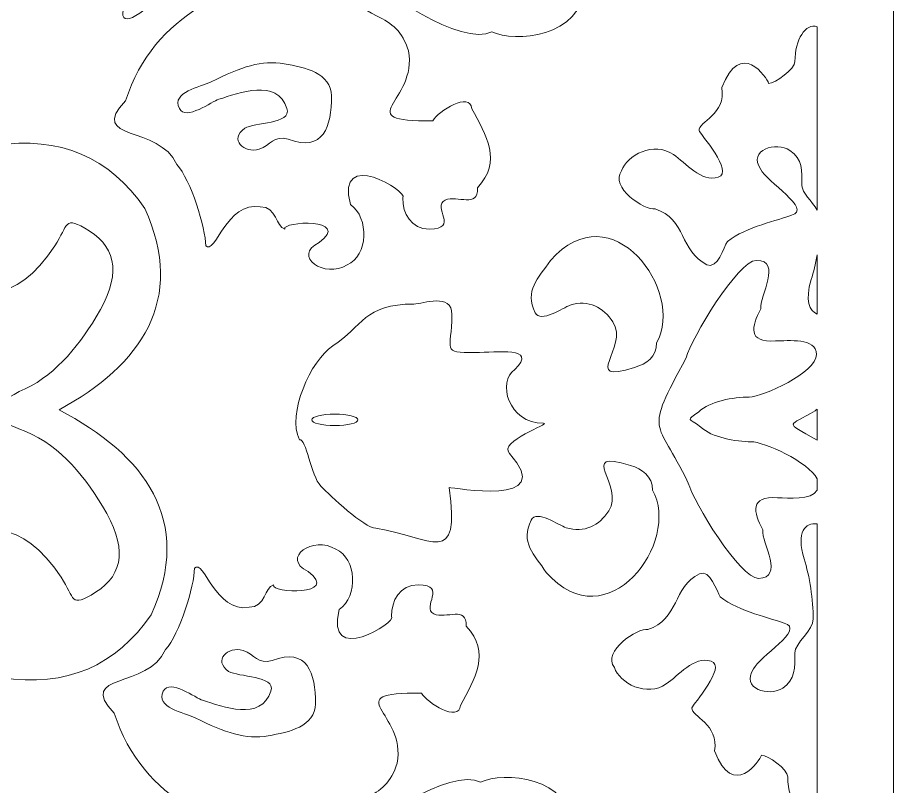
# Model space of a CAD drawing. Header units: centimetres. Extents: x 11.1 to 45, y -13.4 to 13.9.
# Drawn here: x 39.96 to 44.97, y 2.46 to 6.86 of the extents above; entities that cross this region are included whole.
import ezdxf

# ---------------------------------------------------------------- set-up
doc = ezdxf.new("R2010")
doc.units = ezdxf.units.CM
doc.header["$MEASUREMENT"] = 0
doc.layers.add('layer 1', color=7, linetype='Continuous')

msp = doc.modelspace()

# ---------------------------------------------------------------- linework, layer by layer
at = {"layer": 'layer 1', "color": 242, "lineweight": 9}
for points, knots in [([(28.66416, 13.34877), (28.66416, 13.34877), (28.66416, 13.9212), (28.66416, 13.9212), (28.66416, 13.9212), (28.66416, 13.9212), (44.96553, 13.9212), (44.96553, 13.9212), (44.96553, 13.9212), (44.96553, 13.9212), (44.96553, -13.3973), (44.96553, -13.3973), (44.96553, -13.3973), (44.96553, -13.3973), (28.66416, -13.3973), (28.66416, -13.3973), (28.66416, -13.3973), (28.66416, -13.3973), (28.66416, 13.34877), (28.66416, 13.34877)], [0, 0, 0, 0, 0.1666667, 0.1666667, 0.1666667, 0.1666667, 0.3333333, 0.3333333, 0.3333333, 0.3333333, 0.5, 0.5, 0.5, 0.5, 0.6666667, 0.6666667, 0.6666667, 0.6666667, 1, 1, 1, 1]), ([(43.20509, 7.04365), (43.16055, 7.03091), (43.00784, 7.01178), (42.97602, 7.04365), (42.97602, 7.04365), (42.91876, 7.10101), (43.05874, 7.14563), (43.00147, 7.20299), (43.00147, 7.20299), (42.90603, 7.29859), (42.71514, 7.38781), (42.60697, 7.49617), (42.60697, 7.49617), (42.53061, 7.57265), (42.73423, 7.77662), (42.78513, 7.85309), (42.78513, 7.85309), (42.89967, 8.02518), (42.61333, 8.12079), (42.47971, 8.12079), (42.47971, 8.12079), (42.31059, 8.10719), (42.34779, 7.94615), (42.12338, 7.98694), (42.12338, 7.98694), (41.92611, 7.95686), (41.99613, 7.65898), (41.79251, 7.89133), (41.79251, 7.89133), (41.60077, 8.04854), (41.61619, 7.90763), (41.5189, 7.78299), (41.5189, 7.78299), (41.31528, 7.57903), (40.89533, 7.68738), (40.69171, 7.33045), (40.69171, 7.33045), (40.65353, 7.20299), (40.58354, 7.11376), (40.58354, 6.96716), (40.58354, 6.96716), (40.51089, 6.77488), (40.63057, 6.84365), (40.79487, 6.99342), (40.79487, 6.99342), (41.01664, 7.24742), (41.51917, 7.48432), (41.90704, 7.45156), (41.90704, 7.45156), (42.02158, 7.41331), (42.327, 7.34958), (42.21247, 7.31134), (42.21247, 7.31134), (42.27625, 7.20757), (41.89657, 7.23095), (41.6398, 7.18387), (41.6398, 7.18387), (41.18802, 7.03728), (40.74262, 6.89069), (40.57718, 6.38079), (40.57718, 6.38079), (40.35517, 6.14873), (40.77181, 6.24384), (40.86988, 6.0175), (40.86988, 6.0175), (40.95, 5.92988), (41.03594, 5.65266), (41.03531, 5.55222), (41.03531, 5.55222), (41.08811, 5.49343), (41.15579, 5.80909), (41.3471, 5.77529), (41.3471, 5.77529), (41.44255, 5.77529), (41.43618, 5.66057), (41.48708, 5.64784), (41.48708, 5.64784), (41.46906, 5.69299), (41.87205, 5.71317), (41.68434, 5.57134), (41.68434, 5.57134), (41.52527, 5.49486), (41.71616, 5.36101), (41.84341, 5.44387), (41.84341, 5.44387), (41.96399, 5.49486), (41.97127, 5.71158), (41.8625, 5.78805), (41.8625, 5.78805), (41.77692, 6.1166), (42.19727, 5.86205), (42.16156, 5.82628), (42.16156, 5.82628), (42.16156, 5.73706), (42.20611, 5.64784), (42.31427, 5.64784), (42.31427, 5.64784), (42.48608, 5.64784), (42.327, 5.77529), (42.40336, 5.81355), (42.40336, 5.81355), (42.47335, 5.84542), (42.59425, 5.76256), (42.58788, 5.88365), (42.58788, 5.88365), (42.732, 6.03449), (42.637, 6.18534), (42.55607, 6.33617), (42.55607, 6.33617), (42.54716, 6.4369), (42.36349, 6.32257), (42.33336, 6.26607), (42.33336, 6.26607), (41.84283, 6.26607), (42.25096, 6.37442), (42.19338, 6.6676), (42.19338, 6.6676), (42.16156, 6.77595), (42.09793, 6.82694), (42.01522, 6.86518), (42.01522, 6.86518), (41.83705, 6.95442), (41.70343, 7.10101), (42.00249, 7.10101), (42.00249, 7.10101), (41.99872, 7.01806), (42.50455, 6.68659), (42.6706, 6.77595), (42.6706, 6.77595), (42.79897, 6.71446), (43.18192, 6.73594), (43.20509, 7.04365)], [0, 0, 0, 0, 0.0294118, 0.0294118, 0.0294118, 0.0294118, 0.0588235, 0.0588235, 0.0588235, 0.0588235, 0.0882353, 0.0882353, 0.0882353, 0.0882353, 0.1176471, 0.1176471, 0.1176471, 0.1176471, 0.1470588, 0.1470588, 0.1470588, 0.1470588, 0.1764706, 0.1764706, 0.1764706, 0.1764706, 0.2058824, 0.2058824, 0.2058824, 0.2058824, 0.2352941, 0.2352941, 0.2352941, 0.2352941, 0.2647059, 0.2647059, 0.2647059, 0.2647059, 0.2941176, 0.2941176, 0.2941176, 0.2941176, 0.3235294, 0.3235294, 0.3235294, 0.3235294, 0.3529412, 0.3529412, 0.3529412, 0.3529412, 0.3823529, 0.3823529, 0.3823529, 0.3823529, 0.4117647, 0.4117647, 0.4117647, 0.4117647, 0.4411765, 0.4411765, 0.4411765, 0.4411765, 0.4705882, 0.4705882, 0.4705882, 0.4705882, 0.5, 0.5, 0.5, 0.5, 0.5294118, 0.5294118, 0.5294118, 0.5294118, 0.5588235, 0.5588235, 0.5588235, 0.5588235, 0.5882353, 0.5882353, 0.5882353, 0.5882353, 0.6176471, 0.6176471, 0.6176471, 0.6176471, 0.6470588, 0.6470588, 0.6470588, 0.6470588, 0.6764706, 0.6764706, 0.6764706, 0.6764706, 0.7058824, 0.7058824, 0.7058824, 0.7058824, 0.7352941, 0.7352941, 0.7352941, 0.7352941, 0.7647059, 0.7647059, 0.7647059, 0.7647059, 0.7941176, 0.7941176, 0.7941176, 0.7941176, 0.8235294, 0.8235294, 0.8235294, 0.8235294, 0.8529412, 0.8529412, 0.8529412, 0.8529412, 0.8823529, 0.8823529, 0.8823529, 0.8823529, 0.9117647, 0.9117647, 0.9117647, 0.9117647, 0.9411765, 0.9411765, 0.9411765, 0.9411765, 1, 1, 1, 1]), ([(44.52951, 6.80459), (44.46347, 6.82901), (44.40215, 6.73045), (44.40214, 6.60623), (44.40214, 6.60623), (44.40214, 6.56184), (44.28855, 6.48113), (44.25205, 6.48113), (44.25205, 6.48113), (44.24353, 6.51201), (44.09055, 6.73871), (43.9843, 6.45692), (43.9843, 6.45692), (44.01299, 6.30425), (43.84923, 6.26068), (43.8545, 6.21076), (43.8545, 6.21076), (43.85855, 6.19463), (44.05733, 5.97268), (43.96402, 5.94444), (43.96402, 5.94444), (43.86666, 5.91215), (43.77741, 6.02918), (43.70845, 6.07357), (43.70845, 6.07357), (43.59893, 6.15326), (43.43937, 6.06918), (43.41232, 5.98075), (43.41232, 5.98075), (43.33893, 5.88651), (43.54639, 5.75377), (43.60298, 5.76284), (43.60298, 5.76284), (43.78147, 5.70636), (43.74497, 5.52073), (43.89912, 5.44406), (43.89912, 5.44406), (43.95997, 5.41581), (43.99648, 5.54493), (44.01676, 5.57721), (44.01676, 5.57721), (44.1255, 5.66198), (44.30994, 5.69829), (44.38186, 5.72652), (44.38186, 5.72652), (44.50755, 5.76144), (44.23578, 5.9202), (44.20743, 5.98882), (44.20743, 5.98882), (44.13035, 6.10182), (44.29667, 6.15023), (44.37375, 6.09778), (44.37375, 6.09778), (44.44677, 6.04936), (44.44271, 5.98075), (44.44271, 5.89601), (44.44271, 5.89601), (44.44271, 5.85761), (44.49922, 5.80628), (44.52951, 5.75619), (44.52951, 5.75619), (44.52951, 5.75619), (44.52951, 6.80459), (44.52951, 6.80459)], [0, 0, 0, 0, 0.0588235, 0.0588235, 0.0588235, 0.0588235, 0.1176471, 0.1176471, 0.1176471, 0.1176471, 0.1764706, 0.1764706, 0.1764706, 0.1764706, 0.2352941, 0.2352941, 0.2352941, 0.2352941, 0.2941176, 0.2941176, 0.2941176, 0.2941176, 0.3529412, 0.3529412, 0.3529412, 0.3529412, 0.4117647, 0.4117647, 0.4117647, 0.4117647, 0.4705882, 0.4705882, 0.4705882, 0.4705882, 0.5294118, 0.5294118, 0.5294118, 0.5294118, 0.5882353, 0.5882353, 0.5882353, 0.5882353, 0.6470588, 0.6470588, 0.6470588, 0.6470588, 0.7058824, 0.7058824, 0.7058824, 0.7058824, 0.7647059, 0.7647059, 0.7647059, 0.7647059, 0.8235294, 0.8235294, 0.8235294, 0.8235294, 0.8823529, 0.8823529, 0.8823529, 0.8823529, 1, 1, 1, 1]), ([(41.48448, 6.59256), (41.35453, 6.61476), (41.24093, 6.57649), (41.06655, 6.48916), (41.06655, 6.48916), (41.00375, 6.45935), (40.83846, 6.43287), (40.88475, 6.33685), (40.88475, 6.33685), (40.9211, 6.26399), (41.07316, 6.37988), (41.10953, 6.38982), (41.10953, 6.38982), (41.22522, 6.42624), (41.4434, 6.51233), (41.4996, 6.33685), (41.4996, 6.33685), (41.52935, 6.24744), (41.31117, 6.25737), (41.25829, 6.22425), (41.25829, 6.22425), (41.16573, 6.16135), (41.25498, 6.07856), (41.34093, 6.10506), (41.34093, 6.10506), (41.40704, 6.12492), (41.42357, 6.18784), (41.50621, 6.16135), (41.50621, 6.16135), (41.70815, 6.08632), (41.75577, 6.23401), (41.7542, 6.4095), (41.7542, 6.4095), (41.75306, 6.54026), (41.60302, 6.5723), (41.48448, 6.59256)], [0, 0, 0, 0, 0.1, 0.1, 0.1, 0.1, 0.2, 0.2, 0.2, 0.2, 0.3, 0.3, 0.3, 0.3, 0.4, 0.4, 0.4, 0.4, 0.5, 0.5, 0.5, 0.5, 0.6, 0.6, 0.6, 0.6, 0.7, 0.7, 0.7, 0.7, 0.8, 0.8, 0.8, 0.8, 1, 1, 1, 1]), ([(38.93535, 4.61913), (38.9308, 4.56525), (39.4065, 4.09529), (39.45598, 4.10802), (39.45598, 4.10802), (39.71398, 4.01075), (39.9024, 4.10529), (39.73749, 4.3408), (39.73749, 4.3408), (39.71517, 4.36211), (39.54466, 4.45726), (39.52763, 4.4752), (39.52763, 4.4752), (39.60878, 4.61417), (39.85905, 4.56105), (39.96814, 4.50503), (39.96814, 4.50503), (40.18048, 4.43054), (40.32493, 4.26254), (40.44663, 4.06321), (40.44663, 4.06321), (40.58549, 3.83412), (40.57182, 3.67545), (40.40657, 3.57131), (40.40657, 3.57131), (40.25775, 3.47754), (40.28928, 3.53701), (40.20952, 3.65717), (40.20952, 3.65717), (39.9843, 3.99649), (39.74452, 3.98837), (39.53372, 3.76928), (39.53372, 3.76928), (39.38828, 3.45494), (39.4263, 3.20182), (39.86791, 3.08345), (39.86791, 3.08345), (40.24148, 3.0263), (40.52405, 3.15151), (40.72376, 3.4427), (40.72376, 3.4427), (40.96852, 3.97958), (40.69, 4.35794), (40.19713, 4.61412), (40.19713, 4.61412), (40.66702, 4.86988), (40.92581, 5.24267), (40.68717, 5.76612), (40.68717, 5.76612), (40.48746, 6.05731), (40.20489, 6.18251), (39.83132, 6.12536), (39.83132, 6.12536), (39.38971, 6.007), (39.35169, 5.75388), (39.49712, 5.43954), (39.49712, 5.43954), (39.70793, 5.22045), (39.94771, 5.21233), (40.17293, 5.55165), (40.17293, 5.55165), (40.25269, 5.67182), (40.22116, 5.73128), (40.36998, 5.63751), (40.36998, 5.63751), (40.53523, 5.53336), (40.5489, 5.3747), (40.41004, 5.14561), (40.41004, 5.14561), (40.29571, 4.95834), (40.16128, 4.79868), (39.96936, 4.7183), (39.96936, 4.7183), (39.82721, 4.62737), (39.60651, 4.57413), (39.52848, 4.69604), (39.52848, 4.69604), (39.54128, 4.70906), (39.68557, 4.85338), (39.7009, 4.86802), (39.7009, 4.86802), (39.8715, 5.11165), (39.71047, 5.20442), (39.44477, 5.09004), (39.44477, 5.09004), (39.40426, 5.10524), (38.93783, 4.66829), (38.93535, 4.61913)], [0, 0, 0, 0, 0.0434783, 0.0434783, 0.0434783, 0.0434783, 0.0869565, 0.0869565, 0.0869565, 0.0869565, 0.1304348, 0.1304348, 0.1304348, 0.1304348, 0.173913, 0.173913, 0.173913, 0.173913, 0.2173913, 0.2173913, 0.2173913, 0.2173913, 0.2608696, 0.2608696, 0.2608696, 0.2608696, 0.3043478, 0.3043478, 0.3043478, 0.3043478, 0.3478261, 0.3478261, 0.3478261, 0.3478261, 0.3913043, 0.3913043, 0.3913043, 0.3913043, 0.4347826, 0.4347826, 0.4347826, 0.4347826, 0.4782609, 0.4782609, 0.4782609, 0.4782609, 0.5217391, 0.5217391, 0.5217391, 0.5217391, 0.5652174, 0.5652174, 0.5652174, 0.5652174, 0.6086957, 0.6086957, 0.6086957, 0.6086957, 0.6521739, 0.6521739, 0.6521739, 0.6521739, 0.6956522, 0.6956522, 0.6956522, 0.6956522, 0.7391304, 0.7391304, 0.7391304, 0.7391304, 0.7826087, 0.7826087, 0.7826087, 0.7826087, 0.826087, 0.826087, 0.826087, 0.826087, 0.8695652, 0.8695652, 0.8695652, 0.8695652, 0.9130435, 0.9130435, 0.9130435, 0.9130435, 1, 1, 1, 1]), ([(43.48573, 4.85662), (43.55402, 4.87771), (43.61204, 4.91702), (43.61204, 4.99723), (43.61204, 4.99723), (43.77716, 5.29213), (43.35611, 5.86813), (43.00521, 5.4682), (43.00521, 5.4682), (42.93519, 5.36539), (42.85516, 5.29574), (42.91851, 5.16971), (42.91851, 5.16971), (42.94852, 5.10668), (43.07856, 5.19956), (43.11857, 5.21281), (43.11857, 5.21281), (43.22193, 5.24598), (43.30863, 5.19956), (43.36197, 5.11664), (43.36197, 5.11664), (43.45858, 4.97249), (43.17063, 4.75925), (43.48573, 4.85662)], [0, 0, 0, 0, 0.1428571, 0.1428571, 0.1428571, 0.1428571, 0.2857143, 0.2857143, 0.2857143, 0.2857143, 0.4285714, 0.4285714, 0.4285714, 0.4285714, 0.5714286, 0.5714286, 0.5714286, 0.5714286, 0.7142857, 0.7142857, 0.7142857, 0.7142857, 1, 1, 1, 1]), ([(44.5259, 4.93033), (44.5259, 5.02992), (44.36321, 5.00813), (44.29124, 5.00813), (44.29124, 5.00813), (44.13061, 4.99772), (44.15356, 5.08902), (44.20677, 5.19175), (44.20677, 5.19175), (44.20052, 5.26643), (44.33192, 5.46873), (44.18174, 5.46873), (44.18174, 5.46873), (44.0787, 5.46873), (43.80886, 5.02056), (43.78128, 4.91232), (43.78128, 4.91232), (43.53697, 4.46059), (43.61112, 4.57591), (43.79304, 4.19552), (43.79304, 4.19552), (43.82061, 4.08727), (44.09046, 3.65089), (44.1935, 3.65089), (44.1935, 3.65089), (44.34368, 3.65089), (44.21227, 3.85317), (44.21853, 3.92787), (44.21853, 3.92787), (44.16532, 4.03061), (44.14237, 4.12191), (44.303, 4.11148), (44.303, 4.11148), (44.36535, 4.11148), (44.49576, 4.09516), (44.52951, 4.15555), (44.52951, 4.15555), (44.52951, 4.15555), (44.52951, 4.21983), (44.52951, 4.21983), (44.52951, 4.21983), (44.48053, 4.31727), (44.22384, 4.43205), (44.15283, 4.43205), (44.15283, 4.43205), (44.06523, 4.43205), (43.92444, 4.45693), (43.86499, 4.51607), (43.86499, 4.51607), (43.79057, 4.57132), (43.77919, 4.54859), (43.85324, 4.60354), (43.85324, 4.60354), (43.91268, 4.66267), (44.05347, 4.68758), (44.14107, 4.68758), (44.14107, 4.68758), (44.21969, 4.68758), (44.5259, 4.82824), (44.5259, 4.93033)], [0, 0, 0, 0, 0.0625, 0.0625, 0.0625, 0.0625, 0.125, 0.125, 0.125, 0.125, 0.1875, 0.1875, 0.1875, 0.1875, 0.25, 0.25, 0.25, 0.25, 0.3125, 0.3125, 0.3125, 0.3125, 0.375, 0.375, 0.375, 0.375, 0.4375, 0.4375, 0.4375, 0.4375, 0.5, 0.5, 0.5, 0.5, 0.5625, 0.5625, 0.5625, 0.5625, 0.625, 0.625, 0.625, 0.625, 0.6875, 0.6875, 0.6875, 0.6875, 0.75, 0.75, 0.75, 0.75, 0.8125, 0.8125, 0.8125, 0.8125, 0.875, 0.875, 0.875, 0.875, 1, 1, 1, 1]), ([(44.52951, 5.50001), (44.52076, 5.44925), (44.50918, 5.4003), (44.49545, 5.35931), (44.49545, 5.35931), (44.45925, 5.23924), (44.48477, 5.17776), (44.52951, 5.16227), (44.52951, 5.16227), (44.52951, 5.16227), (44.52951, 5.50001), (44.52951, 5.50001)], [0, 0, 0, 0, 0.25, 0.25, 0.25, 0.25, 0.5, 0.5, 0.5, 0.5, 1, 1, 1, 1]), ([(41.57063, 4.44348), (41.49954, 4.58964), (41.63423, 4.89695), (41.76144, 4.97941), (41.76144, 4.97941), (41.93354, 5.09183), (41.94103, 5.21925), (42.22538, 5.21925), (42.22538, 5.21925), (42.27776, 5.21925), (42.44238, 5.28672), (42.44238, 5.1593), (42.44238, 5.1593), (42.44238, 4.94942), (42.37503, 4.94193), (42.57707, 4.94193), (42.57707, 4.94193), (42.6968, 4.94193), (42.93625, 4.97941), (42.80156, 4.84449), (42.80156, 4.84449), (42.69928, 4.77702), (42.76413, 4.53716), (42.96618, 4.53718), (42.96618, 4.53718), (43.01108, 4.53718), (42.70428, 4.43224), (42.77163, 4.36479), (42.77163, 4.36479), (43.05148, 4.05249), (42.44337, 4.17324), (42.42741, 4.1699), (42.42741, 4.1699), (42.49001, 3.70589), (42.33239, 3.88488), (42.00837, 3.93755), (42.00837, 3.93755), (41.94103, 3.93755), (41.74647, 4.12493), (41.69409, 4.17739), (41.69409, 4.17739), (41.63423, 4.23737), (41.61178, 4.45473), (41.57063, 4.44348)], [0, 0, 0, 0, 0.0833333, 0.0833333, 0.0833333, 0.0833333, 0.1666667, 0.1666667, 0.1666667, 0.1666667, 0.25, 0.25, 0.25, 0.25, 0.3333333, 0.3333333, 0.3333333, 0.3333333, 0.4166667, 0.4166667, 0.4166667, 0.4166667, 0.5, 0.5, 0.5, 0.5, 0.5833333, 0.5833333, 0.5833333, 0.5833333, 0.6666667, 0.6666667, 0.6666667, 0.6666667, 0.75, 0.75, 0.75, 0.75, 0.8333333, 0.8333333, 0.8333333, 0.8333333, 1, 1, 1, 1]), ([(44.52951, 4.61746), (44.52555, 4.61476), (44.52154, 4.61211), (44.51746, 4.6095), (44.51746, 4.6095), (44.36776, 4.51333), (44.32989, 4.5562), (44.52951, 4.44053), (44.52951, 4.44053), (44.52951, 4.44053), (44.52951, 4.61746), (44.52951, 4.61746)], [0, 0, 0, 0, 0.25, 0.25, 0.25, 0.25, 0.5, 0.5, 0.5, 0.5, 1, 1, 1, 1]), ([(41.77337, 4.58948), (41.84622, 4.58948), (41.90564, 4.57493), (41.90564, 4.55709), (41.90564, 4.55709), (41.90564, 4.53925), (41.84622, 4.52471), (41.77337, 4.52471), (41.77337, 4.52471), (41.70051, 4.52471), (41.64109, 4.53925), (41.64109, 4.55709), (41.64109, 4.55709), (41.64109, 4.57493), (41.70051, 4.58948), (41.77337, 4.58948)], [0, 0, 0, 0, 0.2, 0.2, 0.2, 0.2, 0.4, 0.4, 0.4, 0.4, 0.6, 0.6, 0.6, 0.6, 1, 1, 1, 1]), ([(43.46222, 4.29654), (43.5305, 4.27544), (43.58852, 4.23615), (43.58852, 4.15592), (43.58852, 4.15592), (43.75365, 3.86103), (43.3326, 3.28503), (42.98169, 3.68495), (42.98169, 3.68495), (42.91167, 3.78776), (42.83165, 3.85741), (42.895, 3.98346), (42.895, 3.98346), (42.925, 4.04648), (43.05504, 3.9536), (43.09505, 3.94035), (43.09505, 3.94035), (43.19841, 3.90718), (43.28511, 3.9536), (43.33845, 4.03651), (43.33845, 4.03651), (43.43507, 4.18067), (43.14711, 4.3939), (43.46222, 4.29654)], [0, 0, 0, 0, 0.1428571, 0.1428571, 0.1428571, 0.1428571, 0.2857143, 0.2857143, 0.2857143, 0.2857143, 0.4285714, 0.4285714, 0.4285714, 0.4285714, 0.5714286, 0.5714286, 0.5714286, 0.5714286, 0.7142857, 0.7142857, 0.7142857, 0.7142857, 1, 1, 1, 1]), ([(44.52951, 2.34887), (44.45035, 2.25279), (44.36099, 2.36536), (44.36098, 2.51533), (44.36098, 2.51533), (44.36098, 2.55972), (44.24739, 2.64043), (44.21088, 2.64043), (44.21088, 2.64043), (44.20237, 2.60957), (44.04938, 2.38286), (43.94314, 2.66464), (43.94314, 2.66464), (43.97182, 2.81733), (43.80807, 2.86088), (43.81333, 2.91079), (43.81333, 2.91079), (43.81738, 2.92693), (44.01616, 3.14888), (43.92286, 3.17713), (43.92286, 3.17713), (43.8255, 3.20941), (43.73625, 3.09238), (43.66729, 3.04799), (43.66729, 3.04799), (43.55776, 2.9683), (43.39821, 3.05237), (43.37115, 3.14081), (43.37115, 3.14081), (43.29777, 3.23505), (43.50522, 3.36779), (43.56181, 3.35872), (43.56181, 3.35872), (43.74031, 3.41522), (43.7038, 3.60083), (43.85795, 3.67751), (43.85795, 3.67751), (43.9188, 3.70575), (43.95531, 3.57662), (43.9756, 3.54434), (43.9756, 3.54434), (44.08433, 3.45957), (44.26877, 3.42327), (44.3407, 3.39503), (44.3407, 3.39503), (44.46638, 3.36011), (44.19461, 3.20138), (44.16626, 3.13274), (44.16626, 3.13274), (44.08919, 3.01975), (44.25551, 2.97132), (44.33259, 3.02378), (44.33259, 3.02378), (44.4056, 3.07221), (44.40155, 3.14081), (44.40155, 3.22555), (44.40155, 3.22555), (44.40155, 3.278), (44.50702, 3.35467), (44.50702, 3.41924), (44.50702, 3.41924), (44.50702, 3.52416), (44.48674, 3.6654), (44.45428, 3.76225), (44.45428, 3.76225), (44.40795, 3.91594), (44.46269, 3.97367), (44.52951, 3.96176), (44.52951, 3.96176), (44.52951, 3.96176), (44.52951, 2.34887), (44.52951, 2.34887)], [0, 0, 0, 0, 0.0526316, 0.0526316, 0.0526316, 0.0526316, 0.1052632, 0.1052632, 0.1052632, 0.1052632, 0.1578947, 0.1578947, 0.1578947, 0.1578947, 0.2105263, 0.2105263, 0.2105263, 0.2105263, 0.2631579, 0.2631579, 0.2631579, 0.2631579, 0.3157895, 0.3157895, 0.3157895, 0.3157895, 0.3684211, 0.3684211, 0.3684211, 0.3684211, 0.4210526, 0.4210526, 0.4210526, 0.4210526, 0.4736842, 0.4736842, 0.4736842, 0.4736842, 0.5263158, 0.5263158, 0.5263158, 0.5263158, 0.5789474, 0.5789474, 0.5789474, 0.5789474, 0.6315789, 0.6315789, 0.6315789, 0.6315789, 0.6842105, 0.6842105, 0.6842105, 0.6842105, 0.7368421, 0.7368421, 0.7368421, 0.7368421, 0.7894737, 0.7894737, 0.7894737, 0.7894737, 0.8421053, 0.8421053, 0.8421053, 0.8421053, 0.8947368, 0.8947368, 0.8947368, 0.8947368, 1, 1, 1, 1]), ([(43.14083, 2.21725), (43.09629, 2.22999), (42.94358, 2.24912), (42.91176, 2.21725), (42.91176, 2.21725), (42.8545, 2.15989), (42.99448, 2.11527), (42.93721, 2.05791), (42.93721, 2.05791), (42.84177, 1.96231), (42.65088, 1.87308), (42.54271, 1.76472), (42.54271, 1.76472), (42.46635, 1.68825), (42.66997, 1.48428), (42.72088, 1.40781), (42.72088, 1.40781), (42.83541, 1.23571), (42.54907, 1.14011), (42.41545, 1.14011), (42.41545, 1.14011), (42.24633, 1.15371), (42.28353, 1.31475), (42.05912, 1.27396), (42.05912, 1.27396), (41.86185, 1.30403), (41.93187, 1.60192), (41.72825, 1.36956), (41.72825, 1.36956), (41.53651, 1.21236), (41.55193, 1.35328), (41.45464, 1.47791), (41.45464, 1.47791), (41.25102, 1.68188), (40.83107, 1.57351), (40.62745, 1.93044), (40.62745, 1.93044), (40.58927, 2.05791), (40.51928, 2.14713), (40.51928, 2.29374), (40.51928, 2.29374), (40.44663, 2.48602), (40.56631, 2.41725), (40.7306, 2.26747), (40.7306, 2.26747), (40.95238, 2.01347), (41.45491, 1.77658), (41.84278, 1.80934), (41.84278, 1.80934), (41.95732, 1.84757), (42.26274, 1.91132), (42.1482, 1.94956), (42.1482, 1.94956), (42.21199, 2.05333), (41.83231, 2.02994), (41.57554, 2.07703), (41.57554, 2.07703), (41.12376, 2.22362), (40.67836, 2.37021), (40.51292, 2.88011), (40.51292, 2.88011), (40.29091, 3.11217), (40.70755, 3.01705), (40.80562, 3.2434), (40.80562, 3.2434), (40.88574, 3.331), (40.97168, 3.60823), (40.97105, 3.70868), (40.97105, 3.70868), (41.02385, 3.76746), (41.09153, 3.45181), (41.28284, 3.48559), (41.28284, 3.48559), (41.37829, 3.48559), (41.37192, 3.60033), (41.42282, 3.61307), (41.42282, 3.61307), (41.4048, 3.5679), (41.80779, 3.54773), (41.62008, 3.68955), (41.62008, 3.68955), (41.46101, 3.76604), (41.6519, 3.89989), (41.77915, 3.81702), (41.77915, 3.81702), (41.89973, 3.76604), (41.90701, 3.54932), (41.79824, 3.47285), (41.79824, 3.47285), (41.71266, 3.14428), (42.13301, 3.39885), (42.0973, 3.43461), (42.0973, 3.43461), (42.0973, 3.52384), (42.14184, 3.61307), (42.25001, 3.61307), (42.25001, 3.61307), (42.42182, 3.61307), (42.26274, 3.48559), (42.33909, 3.44735), (42.33909, 3.44735), (42.40909, 3.41549), (42.52998, 3.49834), (42.52362, 3.37725), (42.52362, 3.37725), (42.66774, 3.2264), (42.57274, 3.07554), (42.49181, 2.92471), (42.49181, 2.92471), (42.4829, 2.824), (42.29923, 2.93831), (42.2691, 2.99483), (42.2691, 2.99483), (41.77857, 2.99483), (42.1867, 2.88648), (42.12912, 2.59329), (42.12912, 2.59329), (42.0973, 2.48495), (42.03367, 2.43396), (41.95095, 2.39571), (41.95095, 2.39571), (41.77279, 2.30648), (41.63917, 2.15989), (41.93823, 2.15989), (41.93823, 2.15989), (41.93446, 2.24284), (42.44029, 2.5743), (42.60634, 2.48495), (42.60634, 2.48495), (42.73471, 2.54643), (43.11766, 2.52495), (43.14083, 2.21725)], [0, 0, 0, 0, 0.0294118, 0.0294118, 0.0294118, 0.0294118, 0.0588235, 0.0588235, 0.0588235, 0.0588235, 0.0882353, 0.0882353, 0.0882353, 0.0882353, 0.1176471, 0.1176471, 0.1176471, 0.1176471, 0.1470588, 0.1470588, 0.1470588, 0.1470588, 0.1764706, 0.1764706, 0.1764706, 0.1764706, 0.2058824, 0.2058824, 0.2058824, 0.2058824, 0.2352941, 0.2352941, 0.2352941, 0.2352941, 0.2647059, 0.2647059, 0.2647059, 0.2647059, 0.2941176, 0.2941176, 0.2941176, 0.2941176, 0.3235294, 0.3235294, 0.3235294, 0.3235294, 0.3529412, 0.3529412, 0.3529412, 0.3529412, 0.3823529, 0.3823529, 0.3823529, 0.3823529, 0.4117647, 0.4117647, 0.4117647, 0.4117647, 0.4411765, 0.4411765, 0.4411765, 0.4411765, 0.4705882, 0.4705882, 0.4705882, 0.4705882, 0.5, 0.5, 0.5, 0.5, 0.5294118, 0.5294118, 0.5294118, 0.5294118, 0.5588235, 0.5588235, 0.5588235, 0.5588235, 0.5882353, 0.5882353, 0.5882353, 0.5882353, 0.6176471, 0.6176471, 0.6176471, 0.6176471, 0.6470588, 0.6470588, 0.6470588, 0.6470588, 0.6764706, 0.6764706, 0.6764706, 0.6764706, 0.7058824, 0.7058824, 0.7058824, 0.7058824, 0.7352941, 0.7352941, 0.7352941, 0.7352941, 0.7647059, 0.7647059, 0.7647059, 0.7647059, 0.7941176, 0.7941176, 0.7941176, 0.7941176, 0.8235294, 0.8235294, 0.8235294, 0.8235294, 0.8529412, 0.8529412, 0.8529412, 0.8529412, 0.8823529, 0.8823529, 0.8823529, 0.8823529, 0.9117647, 0.9117647, 0.9117647, 0.9117647, 0.9411765, 0.9411765, 0.9411765, 0.9411765, 1, 1, 1, 1]), ([(41.39278, 2.75081), (41.26282, 2.7286), (41.14923, 2.76687), (40.97485, 2.8542), (40.97485, 2.8542), (40.91204, 2.88401), (40.74676, 2.91051), (40.79304, 3.00652), (40.79304, 3.00652), (40.8294, 3.07937), (40.98146, 2.96349), (41.01783, 2.95355), (41.01783, 2.95355), (41.13352, 2.91713), (41.3517, 2.83103), (41.40789, 3.00652), (41.40789, 3.00652), (41.43764, 3.09592), (41.21947, 3.08599), (41.16658, 3.11911), (41.16658, 3.11911), (41.07402, 3.18202), (41.16328, 3.2648), (41.24922, 3.2383), (41.24922, 3.2383), (41.31534, 3.21844), (41.33186, 3.15552), (41.4145, 3.18202), (41.4145, 3.18202), (41.61645, 3.25704), (41.66407, 3.10936), (41.6625, 2.93386), (41.6625, 2.93386), (41.66135, 2.8031), (41.51132, 2.77106), (41.39278, 2.75081)], [0, 0, 0, 0, 0.1, 0.1, 0.1, 0.1, 0.2, 0.2, 0.2, 0.2, 0.3, 0.3, 0.3, 0.3, 0.4, 0.4, 0.4, 0.4, 0.5, 0.5, 0.5, 0.5, 0.6, 0.6, 0.6, 0.6, 0.7, 0.7, 0.7, 0.7, 0.8, 0.8, 0.8, 0.8, 1, 1, 1, 1])]:
    msp.add_open_spline(points, degree=3, knots=knots, dxfattribs=at)

doc.saveas('drawing.dxf')
